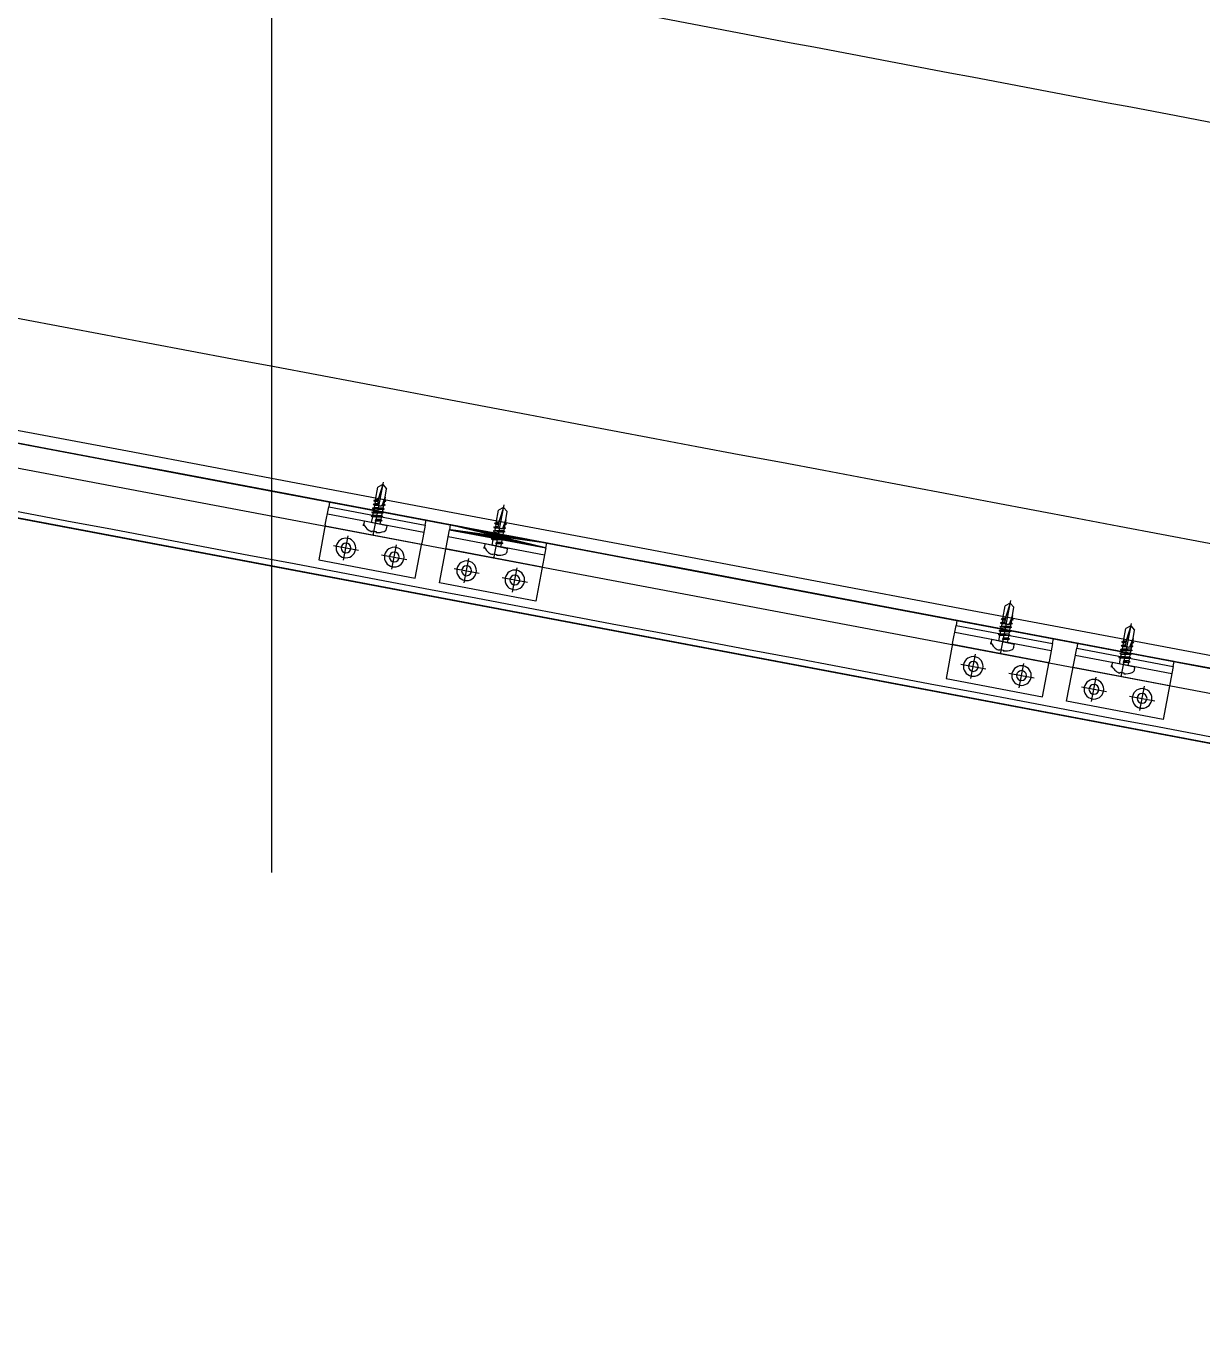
# Model space of a CAD drawing. Header units: inches. Extents: x 0 to 1813292486, y 0 to 3473589894.
# Drawn here: x 600498186 to 600498665, y 3473209549 to 3473210076 of the extents above; entities that cross this region are included whole.
import ezdxf

# ---------------------------------------------------------------- set-up
doc = ezdxf.new("R2010")
doc.units = ezdxf.units.IN
doc.header["$LTSCALE"] = 1000
doc.header["$MEASUREMENT"] = 0
for name, pattern in [('AX-MALL-GIRD-200$0$DOTE', [2.4200000000000004, 2, -0.2, 0.02, -0.2]), ('AX-MALL-WALL-P02-QT$0$CENTER', [2, 1.25, -0.25, 0.25, -0.25]), ('AX-MALL-WALL-P02-QT$0$DASHED', [0.75, 0.5, -0.25]), ('AX-MALL-WALL-P02-QT$0$HIDDEN', [0.375, 0.25, -0.125]), ('AX-MALL-WALL-P02-QT$0$HIDDENX2', [0.75, 0.5, -0.25])]:
    doc.linetypes.add(name, pattern=pattern)
for name, color, linetype in [('A-Anno-Note', 241, 'Continuous'), ('AX-MALL-DIM-P02$0$A-Detl-Thin', 131, 'Continuous'), ('AX-MALL-GIRD-200$0$A-Grid', 222, 'AX-MALL-GIRD-200$0$DOTE'), ('AX-MALL-P02-200$0$A-Anno-Note', 241, 'Continuous'), ('AX-MALL-WALL-P02$0$A-Anno-Note', 241, 'Continuous'), ('AX-MALL-WALL-P02-QT$0$A-Anno-Note', 241, 'Continuous'), ('AX-MALL-WALL-P02-QT$0$A-Detl-Fine', 152, 'Continuous'), ('AX-MALL-WALL-P02-QT$0$A-Detl-Patt', 8, 'Continuous'), ('AX-MALL-WALL-P02-QT$0$A-Detl-Thin', 131, 'Continuous'), ('AX-MALL-WALL-P02-QT$0$A-Wall', 2, 'Continuous'), ('AX-MALL-WALL-P02-QT$0$A-Wall-Patt', 13, 'Continuous'), ('AX-MALL-WALL-P02-QT$0$A-Wind', 4, 'Continuous'), ('AX-MALL-WALL-P02-QT$0$AP', 3, 'Continuous'), ('AX-MALL-WALL-P02-QT$0$C18', 4, 'AX-MALL-WALL-P02-QT$0$CENTER'), ('AX-MALL-WALL-P02-QT$0$DASH', 8, 'AX-MALL-WALL-P02-QT$0$DASHED'), ('AX-MALL-WALL-P02-QT$0$L18', 6, 'Continuous'), ('AX-MALL-WALL-P02-QT$0$PJ', 96, 'Continuous'), ('AX-MALL-WALL-P02-QT$0$STSF', 2, 'Continuous'), ('AX-MALL-WALL-P02-QT$0$tc', 4, 'Continuous'), ('AX-MALL-WALL-P02-QT$0$WZ', 2, 'Continuous'), ('AX-MALL-WALL-P02-QT$0$XX', 6, 'AX-MALL-WALL-P02-QT$0$HIDDEN'), ('AX-MALL-WALL-P02-QT$0$zx', 1, 'AX-MALL-WALL-P02-QT$0$CENTER'), ('AX-MALL-WALL-P02-QT$0$尺寸标注', 8, 'Continuous'), ('AX-MALL-ZTKD-P02$0$A-Anno-Note', 241, 'Continuous')]:
    doc.layers.add(name, color=color, linetype=linetype)

# ---------------------------------------------------------------- blocks, each defined once
blk = doc.blocks.new('AX-MALL-GIRD-200')
at = {"layer": 'AX-MALL-GIRD-200$0$A-Grid'}
blk.add_line((600338659.2436979, 3473186224.958461), (600299929.7047486, 3473082261.23138), dxfattribs=at)
blk = doc.blocks.new('AX-MALL-WALL-P02-QT$0$tj')
at = {"layer": 'AX-MALL-WALL-P02-QT$0$A-Detl-Patt'}
h = blk.add_hatch(dxfattribs=at)
h.set_pattern_fill('STEEL', color=256, scale=100.0000000000001, angle=50.43183869082386)
h.set_pattern_definition([(75.00000000004839, (-14278.19445574284, 156289.8254051208), (-153.3407249234246, 41.08752340989569), []), (75.00000000004839, (-14317.88195610046, 156358.5661673546), (-153.3407249234246, 41.08752340989569), [])])
edge = h.paths.add_edge_path()
edge.add_line((88101.273016572, 47666.64152574539), (87883.93542659283, 47459.84604215622))
edge.add_line((87883.93542659283, 47459.84604215622), (91571.54751467705, 43584.64122533798))
edge.add_arc((262949.389629302, 558937.705083496), 543101.4133620498, 251.6057364187558, 260.0288666978238)
edge.add_arc((172180.8466627672, -2862.146247219684), 27099.9982179492, 64.7128659603706, 96.9316049602786, ccw=False)
edge.add_arc((262948.9730309481, 558936.3205539446), 543099.9677998082, 261.6155114784545, 271.7251478115656)
edge.add_line((279298.9759148359, 16082.51663446426), (279298.9759315252, 16382.65274763107))
edge.add_arc((262948.9742454757, 558936.3204835369), 542799.9676941936, 261.62020364125146, 271.7261014454634, ccw=False)
edge.add_arc((172180.8456921196, -2862.14609140989), 27400.00151046549, 64.80631838577902, 96.83815911678944)
edge.add_arc((262949.394896181, 558937.7037490648), 542801.4137571028, 251.6136389015772, 260.02417327084333, ccw=False)
edge.add_line((91737.26096642017, 43845.69257831573), (88101.273016572, 47666.64152574539))
blk.add_lwpolyline([(88103.03003954887, 47737.33037519455), (87813.24658572674, 47461.60306501389), (91543.92713344097, 43541.13421487808, 0.03677856867194786), (168908.9495433569, 23989.2463850975, -0.1416543586965341), (183742.0972260237, 21592.70785188675, 0.04416604653312874), (279348.9759123325, 16034.00206041336), (279348.9759345055, 16434.18465709686, -0.04414427716130016), (183859.0483468771, 21979.79425859451, 0.1405450684183163), (168919.8474783897, 24393.46752309799, -0.03670519880877311), (91764.87840116024, 43889.20268630981), (88103.03007543087, 47737.33033752441)], format="xyb", dxfattribs=at)
blk.add_lwpolyline([(88101.273016572, 47666.64152574539), (87883.93542659283, 47459.84604215622), (91571.54751467705, 43584.64122533798, 0.0367693963449814), (168910.2986617088, 24039.77597379684, -0.1415142461245126), (183756.7420067787, 21641.08926153183, 0.04414024362697595), (279298.9759148359, 16082.51663446426), (279298.9759315252, 16382.65274763107, -0.04412389944666065), (183844.4648458958, 21931.40288829803, 0.1406825130026793), (168918.4574091434, 24342.94360637665, -0.03671436212623864), (91737.26096642017, 43845.69257831573)], format="xyb", close=True, dxfattribs=at)
blk = doc.blocks.new('AX-MALL-WALL-P02-QT$0$jjzx2')
at = {"layer": 'AX-MALL-WALL-P02-QT$0$A-Detl-Fine'}
for points in [[(175818.9380114079, -127746.1291880608), (175772.5357819796, -127991.785112381), (176952.2025061846, -128214.6137142181), (176998.3570400476, -127970.2691078186)], [(175848.4167224169, -127751.6974549294), (175807.5827602148, -127967.8746685982), (176928.292063117, -128179.5667362213), (176968.8783290386, -127964.7008404732)]]:
    blk.add_lwpolyline(points, dxfattribs=at)
blk = doc.blocks.new('*U198')
at = {"layer": 'AX-MALL-WALL-P02-QT$0$C18', "color": 1, "ltscale": 2}
blk.add_line((0, 5.142561988594025), (0, -17.03404386090006), dxfattribs=at)
at = {"layer": 'AX-MALL-WALL-P02-QT$0$L18', "color": 4}
for p, q in [((-1.790000000000873, -1.147816335795142), (-1.790000000000873, 0)), ((1.790000000000873, -2.247816335793686), (1.790000000000873, 0)), ((-2.399999999999636, -1.5), (-1.790000000000873, -1.147816335795142)), ((-2.399999999999636, -1.5), (0.2342809638412291, -1.225595732932561)), ((-2.399999999999636, -1.5), (-1.790000000000873, -1.852183664204858)), ((-2.399999999999636, -3.100000000000364), (2.399999999999636, -2.600000000000364)), ((-2.399999999999636, -3.100000000000364), (-1.790000000000873, -2.747816335793686)), ((-2.399999999999636, -3.100000000000364), (-1.790000000000873, -3.452183664205222)), ((-2.399999999999636, -4.700000000000728), (2.399999999999636, -4.200000000000728)), ((-2.399999999999636, -4.700000000000728), (-1.790000000000873, -4.34781633579405)), ((-2.399999999999636, -4.700000000000728), (-1.790000000000873, -5.052183664205586)), ((-1.790000000000873, -1.147816335795142), (0.2342809638412291, -0.8650955307894037)), ((-1.790000000000873, -1.852183664204858), (0.2342809638412291, -1.56946285919912)), ((-1.790000000000873, -2.747816335793686), (-1.790000000000873, -1.852183664204858)), ((-1.790000000000873, -2.747816335793686), (1.790000000000873, -2.247816335793686)), ((-1.790000000000873, -3.452183664205222), (1.790000000000873, -2.952183664205222)), ((-1.790000000000873, -4.34781633579405), (-1.790000000000873, -3.452183664205222)), ((-1.790000000000873, -4.34781633579405), (1.790000000000873, -3.84781633579405)), ((-1.790000000000873, -5.052183664205586), (1.790000000000873, -4.552183664205586)), ((-1.790000000000873, -5.947816335794414), (-1.790000000000873, -5.052183664205586)), ((0.2342809638412291, -0.8650955307894037), (0.2342809638412291, -1.56946285919912)), ((2.399999999999636, -2.600000000000364), (1.790000000000873, -2.247816335793686)), ((2.399999999999636, -2.600000000000364), (1.790000000000873, -2.952183664205222)), ((1.790000000000873, -3.84781633579405), (1.790000000000873, -2.952183664205222)), ((2.399999999999636, -4.200000000000728), (1.790000000000873, -3.84781633579405)), ((2.399999999999636, -4.200000000000728), (1.790000000000873, -4.552183664205586)), ((1.790000000000873, -5.447816335794414), (1.790000000000873, -4.552183664205586)), ((-2.399999999999636, -6.299999999999272), (2.399999999999636, -5.799999999999272)), ((-2.399999999999636, -6.299999999999272), (-1.790000000000873, -5.947816335794414)), ((-2.399999999999636, -6.299999999999272), (-1.790000000000873, -6.65218366420595)), ((-2.399999999999636, -7.899999999999636), (-1.790000000000873, -7.547816335794778)), ((-2.399999999999636, -7.899999999999636), (-1.273355612604064, -7.78264120964559)), ((-2.399999999999636, -7.899999999999636), (-1.790000000000873, -8.252183664206314)), ((-2.399999999999636, -9.5), (-1.790000000000873, -9.147816335795142)), ((-2.399999999999636, -9.5), (-1.518995326587174, -9.408228679852982)), ((-2.399999999999636, -9.5), (-1.790000000000873, -9.852183664204858)), ((-1.790000000000873, -5.947816335794414), (1.790000000000873, -5.447816335794414)), ((-1.790000000000873, -6.65218366420595), (1.790000000000873, -6.15218366420595)), ((-1.790000000000873, -7.547816335794778), (-1.790000000000873, -6.65218366420595)), ((-1.790000000000873, -7.547816335794778), (-0.9175382126813929, -7.425964130861757)), ((-1.790000000000873, -8.252183664206314), (-1.334698446698894, -8.188594061788535)), ((-1.790000000000873, -9.147816335795142), (-1.790000000000873, -8.252183664206314)), ((-1.790000000000873, -9.147816335795142), (-1.472953762578982, -9.103536135036848)), ((-1.790000000000873, -9.852183664204858), (-1.581684194792615, -9.823089278002954)), ((-1.790000000000873, -11.20167565273914), (-1.790000000000873, -9.852183664204858)), ((0.4333070988686814, -7.237298584555901), (1.790000000000873, -7.047816335794778)), ((0.7141825614198751, -7.575605983185596), (2.399999999999636, -7.399999999999636)), ((0.7141825614198751, -7.90243749641013), (1.790000000000873, -7.752183664206314)), ((0.7141825614198751, -8.798070167998958), (1.790000000000873, -8.647816335795142)), ((0.7141825614198751, -9.17560598318596), (2.399999999999636, -9)), ((0.7141825614198751, -9.502437496410494), (1.790000000000873, -9.352183664204858)), ((2.399999999999636, -5.799999999999272), (1.790000000000873, -5.447816335794414)), ((2.399999999999636, -5.799999999999272), (1.790000000000873, -6.15218366420595)), ((1.790000000000873, -7.047816335794778), (1.790000000000873, -6.15218366420595)), ((2.399999999999636, -7.399999999999636), (1.790000000000873, -7.047816335794778)), ((2.399999999999636, -7.399999999999636), (1.790000000000873, -7.752183664206314)), ((1.790000000000873, -8.647816335795142), (1.790000000000873, -7.752183664206314)), ((2.399999999999636, -9), (1.790000000000873, -8.647816335795142)), ((2.399999999999636, -9), (1.790000000000873, -9.352183664204858)), ((1.790000000000873, -9.352183664204858), (1.790000000000873, -14.60000000000036)), ((-1.790000000000873, -11.20167565273914), (-1.790000000000873, -14.60000000000036)), ((0, -16), (-1.790000000000873, -14.60000000000036)), ((0, -16), (1.790000000000873, -14.60000000000036))]:
    blk.add_line(p, q, dxfattribs=at)
blk.add_lwpolyline([(4.549999999999272, 0, 0.414213562373095), (4.75, 0.2000000000007276), (4.75, 1.39147638815848, 0.2654033233867933), (4.06568705400241, 2.589861303315047, 0.108659312189883), (0.7999999999992724, 3.659899496853541), (0.7999999999992724, 3.315608971053734), (-0.7999999999992724, 3.315608971053734), (-0.7999999999992724, 3.659899496853541, 0.1086593121898847), (-4.06568705400241, 2.589861303315047, 0.2654033233867933), (-4.75, 1.39147638815848), (-4.75, 0.2000000000007276, 0.414213562373095), (-4.549999999999272, 0)], format="xyb", close=True, dxfattribs=at)
blk.add_lwpolyline([(0, -16), (0.7141825614198751, -10.25704931750261), (0.7141825614198751, -7.536688384094305, 0.4176573264866609), (0.4106596181591158, -7.236709070022698, 0.08336651052848376), (-1.234698998669046, -7.526820576113096), (-1.790000000000873, -11.20167565273914)], format="xyb", dxfattribs=at)
blk = doc.blocks.new('AX-MALL-WALL-P02-QT$0$盘头自钻自攻钉ST4-8')
at = {"layer": 'AX-MALL-WALL-P02-QT$0$尺寸标注'}
blk.add_blockref('*U198', (0, 0), dxfattribs=at)
blk = doc.blocks.new('AX-MALL-WALL-P02-QT$0$A$C61293B14')
at = {"layer": 'AX-MALL-WALL-P02-QT$0$tc'}
for radius in [4, 2]:
    blk.add_circle((0, 0), radius, dxfattribs=at)
at = {"layer": 'AX-MALL-WALL-P02-QT$0$zx'}
for p, q in [((-5.199824257346336, 0), (5.199824257317232, 0)), ((0, 5.036975615854317), (0, -5.036975615847041))]:
    blk.add_line(p, q, dxfattribs=at)
blk = doc.blocks.new('AX-MALL-WALL-P02-QT$0$A$C41DD6A87')
at = {"layer": 'AX-MALL-WALL-P02-QT$0$tc'}
h = blk.add_hatch(dxfattribs=at)
h.set_pattern_fill('ANSI31', color=256, scale=0.5, angle=-90.00000000000001, style=0)
h.set_pattern_definition([(225.0000000000001, (28362.68611018802, -179426.704915055), (-1.122532015133644, 1.122532015133644), [])])
h.paths.add_polyline_path([(40, 20), (0, 20), (0, 22), (40, 22)])
at = {"layer": 'AX-MALL-WALL-P02-QT$0$PJ'}
for points in [[(40, 20), (0, 20), (0, 22), (40, 22)], [(40, 20), (0, 20), (0, -2.00031700823456), (40, -2.00031700823456)]]:
    blk.add_lwpolyline(points, close=True, dxfattribs=at)
at = {"layer": 'AX-MALL-WALL-P02-QT$0$XX'}
for p, q in [((0, 17), (40, 17)), ((0, 11.99968299176544), (40, 11.99968299176544))]:
    blk.add_line(p, q, dxfattribs=at)
at = {"layer": 'AX-MALL-WALL-P02-QT$0$tc', "rotation": 180}
for p in [(10.00773325189948, 4.856510433368385), (30.00773325189948, 4.856510433368385)]:
    blk.add_blockref('AX-MALL-WALL-P02-QT$0$A$C61293B14', p, dxfattribs=at)
at = {"layer": 'AX-MALL-WALL-P02-QT$0$WZ', "extrusion": (1.112429078900672e-34, 1.017801628166565e-23, -1), "zscale": -1, "rotation": 180}
blk.add_blockref('AX-MALL-WALL-P02-QT$0$盘头自钻自攻钉ST4-8', (-20, 17), dxfattribs=at)
blk = doc.blocks.new('AX-MALL-WALL-P02-QT$0$A$C715D18B8')
at = {"layer": 'AX-MALL-WALL-P02-QT$0$tc'}
h = blk.add_hatch(dxfattribs=at)
h.set_pattern_fill('ANSI31', color=256, scale=0.5, angle=-180, style=0)
h.set_pattern_definition([(225, (28362.68611018802, -179426.704915055), (-1.122532015133644, 1.122532015133644), [])])
h.paths.add_polyline_path([(40, 20), (0, 20), (0, 22), (40, 22)])
at = {"layer": 'AX-MALL-WALL-P02-QT$0$PJ'}
blk.add_line((0, 17), (40, 17), dxfattribs=at)
blk.add_lwpolyline([(40, 20), (0, 20), (0, 22), (40, 22)], close=True, dxfattribs=at)
blk.add_lwpolyline([(40, 12.49968299269676), (40, 20), (0, 20), (0, 12.49968299269676)], dxfattribs=at)
at = {"layer": 'AX-MALL-WALL-P02-QT$0$XX'}
blk.add_line((0, 11.99968299269676), (40, 11.99968299269676), dxfattribs=at)
blk.add_lwpolyline([(40, 12.49968299269676), (40, -2.000317007303238), (0, -2.000317007303238), (0, 12.49968299269676)], dxfattribs=at)
at = {"layer": 'AX-MALL-WALL-P02-QT$0$tc', "rotation": 180}
for p in [(10.00773325189948, 4.856510434299707), (30.00773325189948, 4.856510434299707)]:
    blk.add_blockref('AX-MALL-WALL-P02-QT$0$A$C61293B14', p, dxfattribs=at)
at = {"layer": 'AX-MALL-WALL-P02-QT$0$WZ', "extrusion": (1.112470375349305e-34, 1.017801628166565e-23, -1), "zscale": -1, "rotation": 180}
blk.add_blockref('AX-MALL-WALL-P02-QT$0$盘头自钻自攻钉ST4-8', (-20, 17), dxfattribs=at)
blk = doc.blocks.new('AX-MALL-WALL-P02-QT$0$A$C4D6066B9')
at = {"rotation": 180}
for name, p in [('AX-MALL-WALL-P02-QT$0$A$C715D18B8', (0, 22)), ('AX-MALL-WALL-P02-QT$0$A$C41DD6A87', (50, 22))]:
    blk.add_blockref(name, p, dxfattribs=at)
blk = doc.blocks.new('AX-MALL-WALL-P02-QT$0$1300C')
at = {"layer": 'AX-MALL-WALL-P02-QT$0$AP'}
blk.add_line((-33.0838707126677, -219.5850549619645), (1157.302145468071, -567.5604730285704), dxfattribs=at)
blk.add_lwpolyline([(1118.464279595762, -629.2074221316725), (1132.498736849055, -581.1485091242939), (-19.47386286780238, -244.2615250442177), (-33.55731932446361, -292.3227452579886)], dxfattribs=at)
blk.add_arc((-2315977.889819736, -7923840.433690093), 8255124.442743698, 73.69873543098333, 73.70710042087663, dxfattribs=at)
at = {"layer": 'AX-MALL-WALL-P02-QT$0$DASH', "color": 8, "linetype": 'AX-MALL-WALL-P02-QT$0$HIDDENX2', "ltscale": 20}
blk.add_lwpolyline([(1104.008876688778, -536.3292375262827, 2.515421783863442e-05), (28.78165457211435, -222.0132663641125, 8.805785796117746e-05)], format="xyb", dxfattribs=at)
at = {"layer": 'AX-MALL-WALL-P02-QT$0$STSF'}
for points in [[(41.43505173176527, -178.8288762066513, -2.515410358646587e-05), (1116.670332636684, -493.1472094729543)], [(1102.602048244327, -541.1272406466305, 2.515423053481601e-05), (27.37572155147791, -226.8115319479257, 8.805808583073339e-05)]]:
    blk.add_lwpolyline(points, format="xyb", dxfattribs=at)
at = {"layer": 'AX-MALL-WALL-P02-QT$0$tc', "xscale": -1, "rotation": 163.6785518761817}
for p in [(684.7568682618439, -419.0195481441915), (934.3051807899028, -491.9966678638011)]:
    blk.add_blockref('AX-MALL-WALL-P02-QT$0$A$C4D6066B9', p, dxfattribs=at)
blk = doc.blocks.new('AX-MALL-WALL-P02-QT$0$mqst2')
at = {"color": 6, "rotation": 5.603609304010704}
blk.add_blockref('AX-MALL-WALL-P02-QT$0$1300C', (284036.5186101198, -37049.20400285721), dxfattribs=at)
blk = doc.blocks.new('AX-MALL-WALL-P02-QT')
at = {"layer": 'AX-MALL-WALL-P02-QT$0$A-Wall-Patt'}
h = blk.add_hatch(dxfattribs=at)
h.set_pattern_fill('普通砖', color=256, scale=200, style=0)
h.set_pattern_definition([(45, (0, 359.0227), (-353.55353201463, 353.55353201463), [])])
h.paths.add_polyline_path([(600306032.4711822, 3473098661.033789), (600305974.2520926, 3473098540.407798, 0.0002779418919356369), (600306487.9858352, 3473098229.765609), (600306591.3775959, 3473098400.967665, -0.0002396013798711911), (600306148.6540092, 3473098668.625396)])
at = {"layer": 'AX-MALL-WALL-P02-QT$0$A-Wall'}
blk.add_arc((600585643.9873021, 3473560472.41306), 539996.6095054478, 238.8078261298542, 238.8715257176451, dxfattribs=at)
at = {"layer": 'AX-MALL-WALL-P02-QT$0$A-Anno-Note'}
for name, p, rotation in [('AX-MALL-WALL-P02-QT$0$mqst2', (600052179.2710491, 3473232742.396311), 339.5681613092181), ('AX-MALL-WALL-P02-QT$0$jjzx2', (600185298.4270658, 3473279938.045597), 339.5681613092246)]:
    blk.add_blockref(name, p, dxfattribs=dict(at, rotation=rotation))
at = {"layer": 'AX-MALL-WALL-P02-QT$0$A-Detl-Thin', "rotation": 339.5681613091762}
blk.add_blockref('AX-MALL-WALL-P02-QT$0$tj', (600144118.6961328, 3473128496.287411), dxfattribs=at)
at = {"layer": 'AX-MALL-WALL-P02-QT$0$A-Wind'}
blk.add_blockref('AX-MALL-GIRD-200', (0, 0), dxfattribs=at)
blk = doc.blocks.new('AX-MALL-WALL-P02')
at = {"layer": 'AX-MALL-WALL-P02$0$A-Anno-Note'}
blk.add_blockref('AX-MALL-WALL-P02-QT', (0, 0), dxfattribs=at)
blk = doc.blocks.new('AX-MALL-ZTKD-P02')
at = {"layer": 'AX-MALL-ZTKD-P02$0$A-Anno-Note'}
blk.add_blockref('AX-MALL-GIRD-200', (0, 0), dxfattribs=at)
blk = doc.blocks.new('AX-MALL-DIM-P02')
at = {"layer": 'AX-MALL-DIM-P02$0$A-Detl-Thin'}
blk.add_blockref('AX-MALL-ZTKD-P02', (-2.384185791015625e-06, 9.5367431640625e-07), dxfattribs=at)
blk = doc.blocks.new('AX-MALL-P02-200')
at = {"layer": 'AX-MALL-P02-200$0$A-Anno-Note'}
blk.add_blockref('AX-MALL-WALL-P02', (0, 0), dxfattribs=at)
blk.add_blockref('AX-MALL-DIM-P02', (0, 0), dxfattribs=at)

msp = doc.modelspace()

# ---------------------------------------------------------------- block references
at = {"layer": 'A-Anno-Note', "rotation": 20.43183869077545}
msp.add_blockref('AX-MALL-P02-200', (1250392458.527329, 9048125.682563305), dxfattribs=at)

doc.saveas('drawing.dxf')
